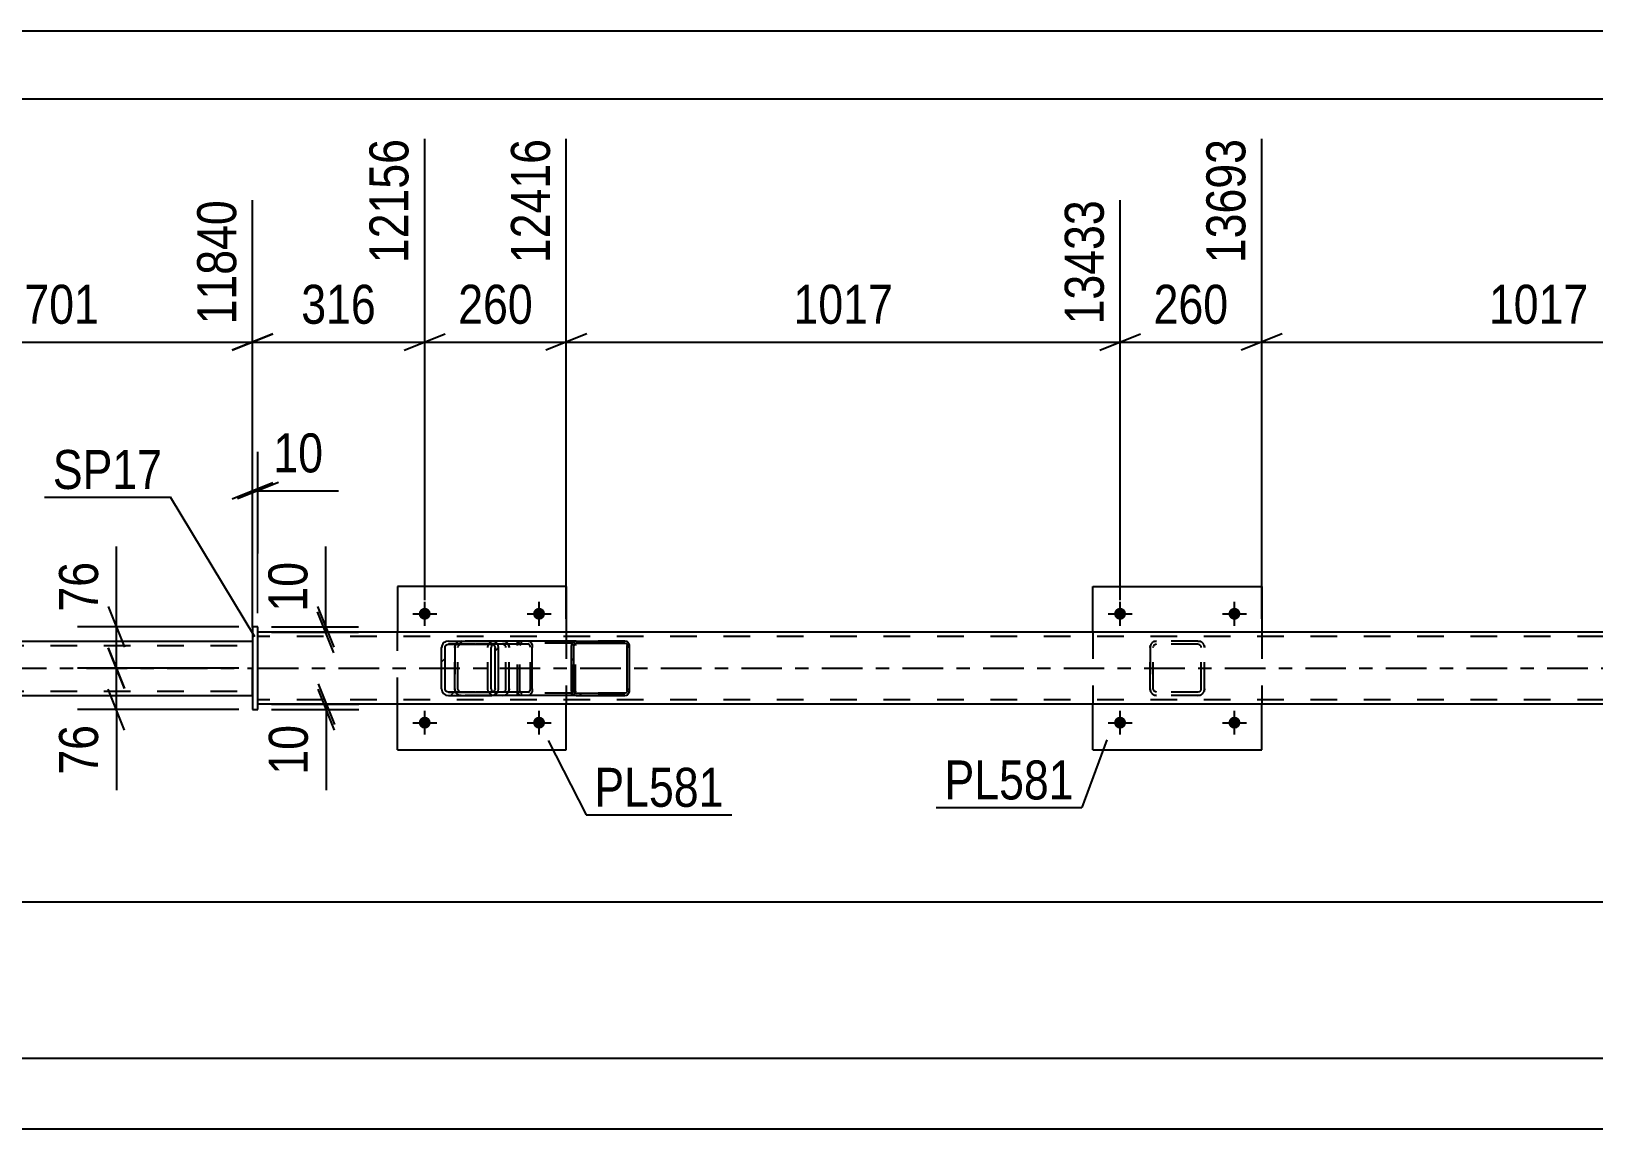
# Model space of a CAD drawing. Header units: millimetres. Extents: x 0 to 841, y 0 to 594.
# Drawn here: x 499.8 to 614.6, y 513.4 to 594 of the extents above; entities that cross this region are included whole.
import ezdxf

# ---------------------------------------------------------------- set-up
doc = ezdxf.new("R2010")
doc.units = ezdxf.units.MM
doc.linetypes.add('DXK_LINE_DOT2', pattern=[3.9198, 1.9599, -1.9599])
doc.linetypes.add('DXK_LINE_DOT3', pattern=[5.9187, 2.979, -0.9799, 0.9799, -0.9799])
doc.styles.add('Arial Narrow', font='ARIALN.TTF', dxfattribs={"height": 0.2})

# ---------------------------------------------------------------- blocks, each defined once
blk = doc.blocks.new('Unknown-318889761-1133')
at = {"color": 5, "linetype": 'Continuous'}
for p, q in [((841, 594), (0, 594)), ((836, 589), (5, 589))]:
    blk.add_line(p, q, dxfattribs=at)
blk = doc.blocks.new('Part-318889761-3284 - 3282')
at = {"color": 7, "linetype": 'DXK_LINE_DOT2'}
for p, q in [((101.36, 548.88), (516.03, 548.88)), ((516.03, 545.2), (516.03, 549.2)), ((101.36, 545.52), (516.03, 545.52))]:
    blk.add_line(p, q, dxfattribs=at)
at = {"color": 2, "linetype": 'Continuous'}
for p, q in [((458.24, 549.2), (516.03, 549.2)), ((458.24, 545.2), (516.03, 545.2))]:
    blk.add_line(p, q, dxfattribs=at)
at = {"color": 7, "linetype": 'DXK_LINE_DOT3'}
blk.add_line((101.36, 547.2), (516.03, 547.2), dxfattribs=at)
blk = doc.blocks.new('Part-318889761-3285 - 3282')
at = {"color": 2, "linetype": 'Continuous'}
for p, q in [((704.24, 549.84), (516.43, 549.84)), ((704.12, 544.56), (516.43, 544.56))]:
    blk.add_line(p, q, dxfattribs=at)
at = {"color": 7, "linetype": 'DXK_LINE_DOT2'}
for p, q in [((516.43, 544.56), (516.43, 549.84)), ((764.26, 549.52), (516.43, 549.52)), ((764.26, 544.88), (516.43, 544.88))]:
    blk.add_line(p, q, dxfattribs=at)
at = {"color": 7, "linetype": 'DXK_LINE_DOT3'}
blk.add_line((516.43, 547.2), (764.26, 547.2), dxfattribs=at)
blk = doc.blocks.new('Part-318889761-3305 - 3282')
at = {"color": 2, "linetype": 'Continuous'}
for p, q in [((516.43, 550.24), (516.03, 550.24)), ((516.03, 550.24), (516.03, 544.16)), ((516.43, 544.16), (516.43, 550.24)), ((516.03, 544.16), (516.43, 544.16))]:
    blk.add_line(p, q, dxfattribs=at)
blk = doc.blocks.new('Part-318889761-3370 - 3282')
at = {"color": 2, "linetype": 'Continuous'}
for p, q in [((539.08, 553.2), (526.68, 553.2)), ((526.68, 553.2), (526.68, 549.84)), ((539.08, 553.2), (539.08, 549.84)), ((526.68, 541.2), (526.68, 544.56)), ((539.08, 541.2), (539.08, 544.56)), ((526.68, 541.2), (539.08, 541.2))]:
    blk.add_line(p, q, dxfattribs=at)
at = {"color": 7, "linetype": 'DXK_LINE_DOT2'}
for p, q in [((526.68, 544.56), (526.68, 549.84)), ((539.08, 549.84), (539.08, 544.56))]:
    blk.add_line(p, q, dxfattribs=at)
blk = doc.blocks.new('Part-318889761-3318 - 3282')
at = {"linetype": 'Continuous'}
h = blk.add_hatch(dxfattribs=at)
h.set_pattern_fill('', scale=0.7, style=0, pattern_type=0)
h.set_pattern_definition([(45, (543.7183, 548.8782), (-1.57154, 1.57154), [])])
h.paths.add_polyline_path([(543.72, 545.52), (543.72, 548.88), (543.69, 549), (543.62, 549.1), (543.51, 549.17), (543.38, 549.2), (539.8, 549.2), (539.67, 549.17), (539.56, 549.1), (539.49, 549), (539.46, 548.88), (539.46, 545.52), (539.49, 545.4), (539.56, 545.29), (539.67, 545.22), (539.8, 545.2), (543.38, 545.2), (543.51, 545.22), (543.62, 545.29), (543.69, 545.4)])
h.paths.add_polyline_path([(543.5, 545.41), (543.44, 545.37), (543.38, 545.36), (539.8, 545.36), (539.74, 545.37), (539.68, 545.41), (539.64, 545.46), (539.63, 545.52), (539.63, 548.88), (539.64, 548.94), (539.68, 548.99), (539.74, 549.03), (539.8, 549.04), (543.38, 549.04), (543.44, 549.03), (543.5, 548.99), (543.54, 548.94), (543.55, 548.88), (543.55, 545.52), (543.54, 545.46)])
at = {"color": 7, "linetype": 'DXK_LINE_DOT2'}
for p, q in [((535.5, 548.88), (535.52, 549)), ((535.5, 545.52), (535.5, 548.88)), ((535.68, 548.94), (535.67, 548.88)), ((535.67, 545.52), (535.67, 548.88)), ((535.72, 548.99), (535.68, 548.94)), ((535.71, 549.17), (535.84, 549.2)), ((535.77, 549.03), (535.72, 548.99)), ((535.84, 549.04), (535.77, 549.03)), ((536.31, 549.2), (535.84, 549.2)), ((543.38, 549.04), (535.84, 549.04)), ((539.41, 549.2), (539.54, 549.17)), ((539.41, 549.04), (539.48, 549.03)), ((539.48, 549.03), (539.5, 549.01)), ((539.5, 549.01), (539.53, 548.99)), ((539.57, 548.94), (539.53, 548.99)), ((539.58, 548.88), (539.57, 548.94)), ((539.58, 545.52), (539.58, 548.88)), ((539.73, 549), (539.75, 548.88)), ((539.75, 545.52), (539.75, 548.88)), ((543.38, 549.2), (539.8, 549.2)), ((535.5, 545.49), (535.5, 545.52)), ((535.52, 545.4), (535.5, 545.49)), ((535.67, 545.52), (535.68, 545.46)), ((535.68, 545.46), (535.72, 545.41)), ((535.84, 545.2), (535.71, 545.22)), ((535.72, 545.41), (535.77, 545.37)), ((535.77, 545.37), (535.84, 545.36)), ((543.38, 545.36), (535.84, 545.36)), ((536.31, 545.2), (535.84, 545.2)), ((539.41, 545.36), (539.48, 545.37)), ((539.54, 545.22), (539.41, 545.2)), ((539.48, 545.37), (539.5, 545.38)), ((539.5, 545.38), (539.53, 545.41)), ((539.53, 545.41), (539.57, 545.46)), ((539.57, 545.46), (539.58, 545.52)), ((539.75, 545.52), (539.73, 545.4)), ((543.38, 545.2), (539.8, 545.2))]:
    blk.add_line(p, q, dxfattribs=at)
at = {"color": 2, "linetype": 'Continuous'}
for p, q in [((539.8, 549.2), (536.31, 549.2)), ((539.49, 549), (539.46, 548.88)), ((539.46, 545.52), (539.46, 548.88)), ((539.63, 548.88), (539.64, 548.94)), ((539.63, 545.52), (539.63, 548.88)), ((539.64, 548.94), (539.68, 548.99)), ((539.8, 549.2), (539.67, 549.17)), ((539.68, 548.99), (539.74, 549.03)), ((539.74, 549.03), (539.8, 549.04)), ((539.8, 549.2), (543.38, 549.2)), ((539.8, 549.04), (543.38, 549.04)), ((543.51, 549.17), (543.38, 549.2)), ((543.38, 549.04), (543.44, 549.03)), ((543.44, 549.03), (543.5, 548.99)), ((543.5, 548.99), (543.54, 548.94)), ((543.54, 548.94), (543.55, 548.88)), ((543.55, 545.52), (543.55, 548.88)), ((543.72, 548.88), (543.69, 549)), ((543.72, 545.52), (543.72, 548.88)), ((539.8, 545.2), (536.31, 545.2)), ((539.46, 545.52), (539.49, 545.4)), ((539.64, 545.46), (539.63, 545.52)), ((539.68, 545.41), (539.64, 545.46)), ((539.67, 545.22), (539.8, 545.2)), ((539.74, 545.37), (539.68, 545.41)), ((539.8, 545.36), (539.74, 545.37)), ((539.8, 545.36), (543.38, 545.36)), ((539.8, 545.2), (543.38, 545.2)), ((543.44, 545.37), (543.38, 545.36)), ((543.38, 545.2), (543.51, 545.22)), ((543.5, 545.41), (543.44, 545.37)), ((543.54, 545.46), (543.5, 545.41)), ((543.55, 545.52), (543.54, 545.46)), ((543.69, 545.4), (543.72, 545.52))]:
    blk.add_line(p, q, dxfattribs=at)
at = {"color": 7, "linetype": 'DXK_LINE_DOT2'}
for centre, start, end in [((535.82, 548.86), 110.7584, 155.6801), ((539.43, 548.86), 24.3199, 69.2416), ((535.82, 545.53), 204.3199, 249.2416), ((539.43, 545.53), 290.7584, 335.6801)]:
    blk.add_arc(centre, 0.331, start, end, dxfattribs=at)
at = {"color": 2, "linetype": 'Continuous'}
for centre, start, end in [((539.79, 548.86), 110.7584, 155.6801), ((543.39, 548.86), 24.3199, 69.2416), ((539.79, 545.53), 204.3199, 249.2416), ((543.39, 545.53), 290.7584, 335.6801)]:
    blk.add_arc(centre, 0.331, start, end, dxfattribs=at)
blk = doc.blocks.new('Part-318889761-3365 - 3282')
at = {"color": 7, "linetype": 'DXK_LINE_DOT2'}
for p, q in [((582, 548.9), (581.96, 548.72)), ((581.96, 548.72), (582, 548.9)), ((581.96, 545.68), (581.96, 548.72)), ((581.96, 548.72), (581.96, 548.72)), ((581.96, 548.72), (581.96, 545.68)), ((582.2, 548.72), (582.22, 548.81)), ((582.2, 548.72), (582.22, 548.81)), ((582.2, 545.68), (582.2, 548.72)), ((582.2, 548.72), (582.2, 548.72)), ((582.2, 545.68), (582.2, 548.72)), ((582.27, 548.89), (582.22, 548.81)), ((582.44, 549.2), (582.26, 549.16)), ((582.26, 549.16), (582.44, 549.2)), ((582.35, 548.94), (582.27, 548.89)), ((582.44, 548.96), (582.35, 548.94)), ((585.48, 549.2), (582.44, 549.2)), ((585.48, 548.96), (582.44, 548.96)), ((585.67, 549.16), (585.48, 549.2)), ((585.48, 549.2), (585.67, 549.16)), ((585.58, 548.94), (585.48, 548.96)), ((585.65, 548.89), (585.58, 548.94)), ((585.71, 548.81), (585.65, 548.89)), ((585.72, 548.72), (585.71, 548.81)), ((585.72, 548.72), (585.71, 548.81)), ((585.72, 545.68), (585.72, 548.72)), ((585.72, 548.72), (585.72, 548.72)), ((585.72, 545.68), (585.72, 548.72)), ((585.96, 548.72), (585.93, 548.9)), ((585.93, 548.9), (585.96, 548.72)), ((585.96, 545.68), (585.96, 548.72)), ((585.96, 548.72), (585.96, 548.72)), ((585.96, 545.68), (585.96, 548.72)), ((581.96, 545.68), (581.96, 545.68)), ((581.96, 545.68), (582, 545.49)), ((582, 545.49), (581.96, 545.68)), ((582.2, 545.68), (582.2, 545.68)), ((582.22, 545.59), (582.2, 545.68)), ((582.22, 545.59), (582.2, 545.68)), ((582.27, 545.51), (582.22, 545.59)), ((582.26, 545.23), (582.44, 545.2)), ((582.44, 545.2), (582.26, 545.23)), ((582.35, 545.46), (582.27, 545.51)), ((582.44, 545.44), (582.35, 545.46)), ((585.48, 545.44), (582.44, 545.44)), ((585.48, 545.2), (582.44, 545.2)), ((585.58, 545.46), (585.48, 545.44)), ((585.48, 545.2), (585.67, 545.23)), ((585.67, 545.23), (585.48, 545.2)), ((585.65, 545.51), (585.58, 545.46)), ((585.65, 545.51), (585.71, 545.59)), ((585.71, 545.59), (585.72, 545.68)), ((585.71, 545.59), (585.72, 545.68)), ((585.72, 545.68), (585.72, 545.68)), ((585.93, 545.49), (585.96, 545.68)), ((585.96, 545.68), (585.93, 545.49)), ((585.96, 545.68), (585.96, 545.68))]:
    blk.add_line(p, q, dxfattribs=at)
at = {"color": 7, "linetype": 'DXK_LINE_DOT3'}
blk.add_line((583.96, 547.2), (583.96, 547.2), dxfattribs=at)
at = {"color": 7, "linetype": 'DXK_LINE_DOT2'}
for centre, start, end in [((582.44, 548.72), 112.5, 157.5), ((582.44, 548.72), 112.5, 157.5), ((585.48, 548.72), 22.5, 67.5), ((585.48, 548.72), 22.5, 67.5), ((582.44, 545.68), 202.5, 247.5), ((582.44, 545.68), 202.5, 247.5), ((585.48, 545.68), 292.5, 337.5), ((585.48, 545.68), 292.5, 337.5)]:
    blk.add_arc(centre, 0.48, start, end, dxfattribs=at)
blk = doc.blocks.new('Part-318889761-3371 - 3282')
at = {"color": 7, "linetype": 'DXK_LINE_DOT2'}
for p, q in [((530.92, 548.9), (530.88, 548.72)), ((530.88, 548.72), (530.92, 548.9)), ((530.88, 545.68), (530.88, 548.72)), ((530.88, 548.72), (530.88, 548.72)), ((530.88, 548.72), (530.88, 545.68)), ((531.12, 548.72), (531.14, 548.81)), ((531.12, 548.72), (531.14, 548.81)), ((531.12, 545.68), (531.12, 548.72)), ((531.12, 548.72), (531.12, 548.72)), ((531.12, 545.68), (531.12, 548.72)), ((531.19, 548.89), (531.14, 548.81)), ((531.36, 549.2), (531.18, 549.16)), ((531.18, 549.16), (531.36, 549.2)), ((531.27, 548.94), (531.19, 548.89)), ((531.36, 548.96), (531.27, 548.94)), ((534.4, 549.2), (531.36, 549.2)), ((534.4, 548.96), (531.36, 548.96)), ((534.59, 549.16), (534.4, 549.2)), ((534.4, 549.2), (534.59, 549.16)), ((534.5, 548.94), (534.4, 548.96)), ((534.57, 548.89), (534.5, 548.94)), ((534.63, 548.81), (534.57, 548.89)), ((534.64, 548.72), (534.63, 548.81)), ((534.64, 548.72), (534.63, 548.81)), ((534.64, 545.68), (534.64, 548.72)), ((534.64, 548.72), (534.64, 548.72)), ((534.64, 545.68), (534.64, 548.72)), ((534.88, 548.72), (534.85, 548.9)), ((534.85, 548.9), (534.88, 548.72)), ((534.88, 545.68), (534.88, 548.72)), ((534.88, 548.72), (534.88, 548.72)), ((534.88, 545.68), (534.88, 548.72)), ((530.88, 545.68), (530.88, 545.68)), ((530.88, 545.68), (530.92, 545.49)), ((530.92, 545.49), (530.88, 545.68)), ((531.12, 545.68), (531.12, 545.68)), ((531.14, 545.59), (531.12, 545.68)), ((531.14, 545.59), (531.12, 545.68)), ((531.19, 545.51), (531.14, 545.59)), ((531.18, 545.23), (531.36, 545.2)), ((531.36, 545.2), (531.18, 545.23)), ((531.27, 545.46), (531.19, 545.51)), ((531.36, 545.44), (531.27, 545.46)), ((534.4, 545.44), (531.36, 545.44)), ((534.4, 545.2), (531.36, 545.2)), ((534.5, 545.46), (534.4, 545.44)), ((534.4, 545.2), (534.59, 545.23)), ((534.59, 545.23), (534.4, 545.2)), ((534.57, 545.51), (534.5, 545.46)), ((534.57, 545.51), (534.63, 545.59)), ((534.63, 545.59), (534.64, 545.68)), ((534.63, 545.59), (534.64, 545.68)), ((534.64, 545.68), (534.64, 545.68)), ((534.85, 545.49), (534.88, 545.68)), ((534.88, 545.68), (534.85, 545.49)), ((534.88, 545.68), (534.88, 545.68))]:
    blk.add_line(p, q, dxfattribs=at)
at = {"color": 7, "linetype": 'DXK_LINE_DOT3'}
blk.add_line((532.88, 547.2), (532.88, 547.2), dxfattribs=at)
at = {"color": 7, "linetype": 'DXK_LINE_DOT2'}
for centre, start, end in [((531.36, 548.72), 112.5, 157.5), ((531.36, 548.72), 112.5, 157.5), ((534.4, 548.72), 22.5, 67.5), ((534.4, 548.72), 22.5, 67.5), ((531.36, 545.68), 202.5, 247.5), ((531.36, 545.68), 202.5, 247.5), ((534.4, 545.68), 292.5, 337.5), ((534.4, 545.68), 292.5, 337.5)]:
    blk.add_arc(centre, 0.48, start, end, dxfattribs=at)
blk = doc.blocks.new('Part-318889761-3497 - 3282')
at = {"linetype": 'Continuous'}
h = blk.add_hatch(dxfattribs=at)
h.set_pattern_fill('', scale=0.7, style=0, pattern_type=0)
h.set_pattern_definition([(45, (534.107, 548.7182), (-1.5715, 1.5715), [])])
h.paths.add_polyline_path([(534.11, 545.68), (534.11, 548.72), (534.07, 548.9), (533.96, 549.06), (533.8, 549.16), (533.6, 549.2), (530.42, 549.2), (530.23, 549.16), (530.06, 549.06), (529.96, 548.9), (529.92, 548.72), (529.92, 545.68), (529.96, 545.49), (530.06, 545.34), (530.23, 545.23), (530.42, 545.2), (533.6, 545.2), (533.8, 545.23), (533.96, 545.34), (534.07, 545.49)])
h.paths.add_polyline_path([(533.78, 545.51), (533.7, 545.46), (533.6, 545.44), (530.42, 545.44), (530.32, 545.46), (530.24, 545.51), (530.19, 545.59), (530.17, 545.68), (530.17, 548.72), (530.19, 548.81), (530.24, 548.89), (530.32, 548.94), (530.42, 548.96), (533.6, 548.96), (533.7, 548.94), (533.78, 548.89), (533.84, 548.81), (533.86, 548.72), (533.86, 545.68), (533.84, 545.59)])
at = {"color": 2, "linetype": 'Continuous'}
for p, q in [((529.96, 548.9), (529.92, 548.72)), ((529.92, 545.68), (529.92, 548.72)), ((530.17, 548.72), (530.19, 548.81)), ((530.17, 545.68), (530.17, 548.72)), ((530.19, 548.81), (530.24, 548.89)), ((530.42, 549.2), (530.23, 549.16)), ((530.24, 548.89), (530.32, 548.94)), ((530.32, 548.94), (530.42, 548.96)), ((530.42, 549.2), (533.6, 549.2)), ((530.42, 548.96), (533.6, 548.96)), ((533.58, 548.81), (533.56, 548.72)), ((533.56, 545.68), (533.56, 548.72)), ((533.64, 548.89), (533.58, 548.81)), ((536.31, 549.2), (533.6, 549.2)), ((533.8, 549.16), (533.6, 549.2)), ((533.6, 548.96), (533.7, 548.94)), ((533.71, 548.93), (533.64, 548.89)), ((533.7, 548.94), (533.78, 548.89)), ((533.78, 548.89), (533.84, 548.81)), ((533.84, 548.81), (533.86, 548.72)), ((533.86, 545.68), (533.86, 548.72)), ((534.11, 548.72), (534.07, 548.9)), ((534.11, 545.68), (534.11, 548.72)), ((536.31, 549.2), (536.41, 549.16)), ((536.41, 549.16), (536.5, 549.06)), ((536.5, 549.06), (536.56, 548.9)), ((536.56, 548.9), (536.58, 548.72)), ((536.58, 545.68), (536.58, 548.72)), ((529.92, 545.68), (529.96, 545.49)), ((530.19, 545.59), (530.17, 545.68)), ((530.24, 545.51), (530.19, 545.59)), ((530.23, 545.23), (530.42, 545.2)), ((530.32, 545.46), (530.24, 545.51)), ((530.42, 545.44), (530.32, 545.46)), ((530.42, 545.44), (533.6, 545.44)), ((530.42, 545.2), (533.6, 545.2)), ((533.56, 545.68), (533.58, 545.59)), ((533.58, 545.59), (533.64, 545.51)), ((533.7, 545.46), (533.6, 545.44)), ((533.6, 545.2), (533.8, 545.23)), ((536.31, 545.2), (533.6, 545.2)), ((533.71, 545.46), (533.64, 545.51)), ((533.78, 545.51), (533.7, 545.46)), ((533.84, 545.59), (533.78, 545.51)), ((533.86, 545.68), (533.84, 545.59)), ((534.07, 545.49), (534.11, 545.68)), ((536.41, 545.23), (536.31, 545.2)), ((536.5, 545.34), (536.41, 545.23)), ((536.56, 545.49), (536.5, 545.34)), ((536.58, 545.68), (536.56, 545.49))]:
    blk.add_line(p, q, dxfattribs=at)
at = {"color": 7, "linetype": 'DXK_LINE_DOT2'}
for p, q in [((533.6, 549.2), (530.42, 549.2)), ((536.31, 548.96), (530.42, 548.96)), ((533.31, 548.72), (533.35, 548.9)), ((533.31, 545.68), (533.31, 548.72)), ((533.62, 549.16), (533.82, 549.2)), ((533.72, 548.94), (533.71, 548.93)), ((533.82, 548.96), (533.72, 548.94)), ((535.5, 548.96), (535.5, 549.2)), ((536.36, 548.94), (536.31, 548.96)), ((536.4, 548.89), (536.36, 548.94)), ((536.43, 548.81), (536.4, 548.89)), ((536.44, 548.72), (536.43, 548.81)), ((536.44, 545.68), (536.44, 548.72)), ((536.31, 545.44), (530.42, 545.44)), ((533.6, 545.2), (530.42, 545.2)), ((533.35, 545.49), (533.31, 545.68)), ((533.82, 545.2), (533.62, 545.23)), ((533.72, 545.46), (533.71, 545.46)), ((533.72, 545.46), (533.82, 545.44)), ((535.5, 545.2), (535.5, 545.44)), ((536.31, 545.44), (536.36, 545.46)), ((536.36, 545.46), (536.4, 545.51)), ((536.4, 545.51), (536.43, 545.59)), ((536.43, 545.59), (536.44, 545.68))]:
    blk.add_line(p, q, dxfattribs=at)
at = {"color": 2, "linetype": 'Continuous'}
for centre, start, end in [((530.41, 548.7), 111.1941, 156.1506), ((533.62, 548.7), 23.8494, 68.8059), ((530.41, 545.69), 203.8494, 248.8059), ((533.62, 545.69), 291.1941, 336.1506)]:
    blk.add_arc(centre, 0.492, start, end, dxfattribs=at)
at = {"color": 7, "linetype": 'DXK_LINE_DOT2'}
for centre, start, end in [((533.8, 548.7), 111.1941, 156.1506), ((533.8, 545.69), 203.8494, 248.8059)]:
    blk.add_arc(centre, 0.492, start, end, dxfattribs=at)
blk = doc.blocks.new('Part-318889761-3465 - 3282')
at = {"color": 2, "linetype": 'Continuous'}
for p, q in [((577.76, 549.84), (577.76, 553.2)), ((577.76, 553.2), (590.16, 553.2)), ((590.16, 553.2), (590.16, 549.84)), ((577.76, 541.2), (577.76, 544.56)), ((590.16, 541.2), (590.16, 544.56)), ((577.76, 541.2), (590.16, 541.2))]:
    blk.add_line(p, q, dxfattribs=at)
at = {"color": 7, "linetype": 'DXK_LINE_DOT2'}
for p, q in [((577.76, 549.84), (577.76, 544.56)), ((590.16, 549.84), (590.16, 544.56))]:
    blk.add_line(p, q, dxfattribs=at)
blk = doc.blocks.new('Bolt-318889761-3538 - 3282')
at = {"linetype": 'Continuous'}
for points in [[(579.32, 543.2, -1), (580.2, 543.2, -1)], [(587.72, 543.2, -1), (588.6, 543.2, -1)]]:
    blk.add_hatch(color=1, dxfattribs=at).paths.add_polyline_path(points)
at = {"color": 1, "linetype": 'Continuous'}
for p, q in [((579.76, 542.32), (579.76, 544.08)), ((588.16, 542.32), (588.16, 544.08)), ((578.88, 543.2), (580.64, 543.2)), ((587.28, 543.2), (589.04, 543.2))]:
    blk.add_line(p, q, dxfattribs=at)
blk = doc.blocks.new('Bolt-318889761-3539 - 3282')
at = {"linetype": 'Continuous'}
for points in [[(579.32, 551.2, -1), (580.2, 551.2, -1)], [(587.72, 551.2, -1), (588.6, 551.2, -1)]]:
    blk.add_hatch(color=1, dxfattribs=at).paths.add_polyline_path(points)
at = {"color": 1, "linetype": 'Continuous'}
for p, q in [((578.88, 551.2), (580.64, 551.2)), ((579.76, 550.32), (579.76, 552.08)), ((587.28, 551.2), (589.04, 551.2)), ((588.16, 550.32), (588.16, 552.08))]:
    blk.add_line(p, q, dxfattribs=at)
blk = doc.blocks.new('Bolt-318889761-3540 - 3282')
at = {"linetype": 'Continuous'}
for points in [[(528.24, 543.2, -1), (529.12, 543.2, -1)], [(536.64, 543.2, -1), (537.52, 543.2, -1)]]:
    blk.add_hatch(color=1, dxfattribs=at).paths.add_polyline_path(points)
at = {"color": 1, "linetype": 'Continuous'}
for p, q in [((528.68, 542.32), (528.68, 544.08)), ((537.08, 542.32), (537.08, 544.08)), ((527.8, 543.2), (529.56, 543.2)), ((536.2, 543.2), (537.96, 543.2))]:
    blk.add_line(p, q, dxfattribs=at)
blk = doc.blocks.new('Bolt-318889761-3541 - 3282')
at = {"linetype": 'Continuous'}
for points in [[(528.24, 551.2, -1), (529.12, 551.2, -1)], [(536.64, 551.2, -1), (537.52, 551.2, -1)]]:
    blk.add_hatch(color=1, dxfattribs=at).paths.add_polyline_path(points)
at = {"color": 1, "linetype": 'Continuous'}
for p, q in [((527.8, 551.2), (529.56, 551.2)), ((528.68, 550.32), (528.68, 552.08)), ((536.2, 551.2), (537.96, 551.2)), ((537.08, 550.32), (537.08, 552.08))]:
    blk.add_line(p, q, dxfattribs=at)
blk = doc.blocks.new('StraightDimension-318889761-3810 - 3282')
at = {"color": 7, "linetype": 'Continuous'}
blk.add_line((64.24, 530.03), (707.81, 530.03), dxfattribs=at)
blk = doc.blocks.new('StraightDimension-318889761-3583 - 3282')
at = {"color": 7, "linetype": 'Continuous'}
for p, q in [((506.03, 550.24), (506.03, 556.14)), ((506.03, 550.24), (506.03, 556.14)), ((505.43, 551.74), (506.63, 548.74)), ((515.03, 550.24), (503.18, 550.24)), ((506.03, 547.2), (506.03, 550.24)), ((506.63, 545.7), (505.43, 548.7)), ((515.03, 547.2), (503.18, 547.2))]:
    blk.add_line(p, q, dxfattribs=at)
at = {"color": 0}
blk.add_wipeout([(505.28, 555.62), (501.08, 555.62), (501.08, 550.76), (505.28, 550.76)], dxfattribs=at)
at = {"color": 3, "style": 'Arial Narrow'}
blk.add_text('76', height=2.863, rotation=90.0002, dxfattribs=at).set_placement((504.68, 551.36))
blk = doc.blocks.new('StraightDimension-318889761-3596 - 3282')
at = {"color": 7, "linetype": 'Continuous'}
for p, q in [((505.43, 548.7), (506.63, 545.7)), ((515.03, 547.2), (503.18, 547.2)), ((506.03, 544.16), (506.03, 547.2)), ((506.63, 542.66), (505.43, 545.66)), ((515.03, 544.16), (503.18, 544.16)), ((506.03, 544.16), (506.03, 538.25)), ((506.03, 544.16), (506.03, 538.25))]:
    blk.add_line(p, q, dxfattribs=at)
at = {"color": 0}
blk.add_wipeout([(505.28, 543.63), (501.08, 543.63), (501.08, 538.78), (505.28, 538.78)], dxfattribs=at)
at = {"color": 3, "style": 'Arial Narrow'}
blk.add_text('76', height=2.863, rotation=90.0002, dxfattribs=at).set_placement((504.68, 539.38))
blk = doc.blocks.new('StraightDimension-318889761-3610 - 3282')
at = {"color": 7, "linetype": 'Continuous'}
for p, q in [((516.03, 551.24), (516.03, 563.09)), ((516.43, 551.24), (516.43, 563.09)), ((514.53, 559.64), (517.53, 560.84)), ((517.93, 560.84), (514.93, 559.64)), ((516.03, 560.24), (516.43, 560.24)), ((516.43, 560.24), (522.34, 560.24)), ((516.43, 560.24), (522.34, 560.24))]:
    blk.add_line(p, q, dxfattribs=at)
at = {"color": 0}
blk.add_wipeout([(521.81, 560.99), (521.81, 565.19), (516.96, 565.19), (516.96, 560.99)], dxfattribs=at)
at = {"color": 3, "style": 'Arial Narrow'}
blk.add_text('10', height=2.863, dxfattribs=at).set_placement((517.56, 561.59))
blk = doc.blocks.new('StraightDimension-318889761-44487 - 3282')
at = {"color": 7, "linetype": 'Continuous'}
for p, q in [((521.41, 550.24), (521.41, 556.14)), ((521.41, 550.24), (521.41, 556.14)), ((520.81, 551.74), (522.01, 548.74)), ((522.01, 548.34), (520.81, 551.34)), ((517.43, 550.24), (523.81, 550.24)), ((517.43, 549.84), (523.81, 549.84)), ((521.41, 549.84), (521.41, 550.24))]:
    blk.add_line(p, q, dxfattribs=at)
at = {"color": 0}
blk.add_wipeout([(520.66, 555.62), (516.46, 555.62), (516.46, 550.76), (520.66, 550.76)], dxfattribs=at)
at = {"color": 3, "style": 'Arial Narrow'}
blk.add_text('10', height=2.863, rotation=90.0002, dxfattribs=at).set_placement((520.06, 551.36))
blk = doc.blocks.new('StraightDimension-318889761-3712 - 3282')
at = {"color": 7, "linetype": 'Continuous'}
blk.add_line((63.6, 513.37), (764.9, 513.37), dxfattribs=at)
blk = doc.blocks.new('StraightDimension-318889761-4147 - 3282')
at = {"color": 7, "linetype": 'Continuous'}
for p, q in [((590.16, 550.84), (590.16, 586.1)), ((579.76, 552.2), (579.76, 581.6)), ((578.26, 570.56), (581.26, 571.76)), ((591.66, 571.76), (588.66, 570.56)), ((579.76, 571.16), (590.16, 571.16))]:
    blk.add_line(p, q, dxfattribs=at)
at = {"color": 0}
blk.add_wipeout([(588.31, 571.91), (588.31, 576.11), (581.62, 576.11), (581.62, 571.91)], dxfattribs=at)
at = {"color": 3, "style": 'Arial Narrow'}
blk.add_text('260', height=2.863, dxfattribs=at).set_placement((582.22, 572.51))
at = {"color": 0, "linetype": 'Continuous'}
blk.add_wipeout([(589.56, 586.7), (585.36, 586.7), (585.36, 576.36), (589.56, 576.36)], dxfattribs=at)
at = {"color": 3, "linetype": 'Continuous', "style": 'Arial Narrow'}
blk.add_text('13693', height=2.863, rotation=90.0002, dxfattribs=at).set_placement((588.96, 576.96))
blk = doc.blocks.new('StraightDimension-318889761-4085 - 3282')
at = {"color": 7, "linetype": 'Continuous'}
for p, q in [((488, 550.2), (488, 586.1)), ((516.03, 550.2), (516.03, 581.6)), ((489.5, 571.76), (486.5, 570.56)), ((514.53, 570.56), (517.53, 571.76)), ((488, 571.16), (516.03, 571.16))]:
    blk.add_line(p, q, dxfattribs=at)
at = {"color": 0}
blk.add_wipeout([(505.36, 571.91), (505.36, 576.11), (498.67, 576.11), (498.67, 571.91)], dxfattribs=at)
at = {"color": 3, "style": 'Arial Narrow'}
blk.add_text('701', height=2.863, dxfattribs=at).set_placement((499.27, 572.51))
at = {"color": 0, "linetype": 'Continuous'}
blk.add_wipeout([(515.43, 582.2), (511.23, 582.2), (511.23, 571.86), (515.43, 571.86)], dxfattribs=at)
at = {"color": 3, "linetype": 'Continuous', "style": 'Arial Narrow'}
blk.add_text('11840', height=2.863, rotation=90.0002, dxfattribs=at).set_placement((514.83, 572.46))
blk = doc.blocks.new('StraightDimension-318889761-4100 - 3282')
at = {"color": 7, "linetype": 'Continuous'}
for p, q in [((528.68, 552.2), (528.68, 586.1)), ((516.03, 550.2), (516.03, 581.6)), ((517.53, 571.76), (514.53, 570.56)), ((527.18, 570.56), (530.18, 571.76)), ((516.03, 571.16), (528.68, 571.16))]:
    blk.add_line(p, q, dxfattribs=at)
at = {"color": 0}
blk.add_wipeout([(525.7, 571.91), (525.7, 576.11), (519.01, 576.11), (519.01, 571.91)], dxfattribs=at)
at = {"color": 3, "style": 'Arial Narrow'}
blk.add_text('316', height=2.863, dxfattribs=at).set_placement((519.61, 572.51))
at = {"color": 0, "linetype": 'Continuous'}
blk.add_wipeout([(528.08, 586.7), (523.88, 586.7), (523.88, 576.36), (528.08, 576.36)], dxfattribs=at)
at = {"color": 3, "linetype": 'Continuous', "style": 'Arial Narrow'}
blk.add_text('12156', height=2.863, rotation=90.0002, dxfattribs=at).set_placement((527.48, 576.96))
blk = doc.blocks.new('StraightDimension-318889761-4111 - 3282')
at = {"color": 7, "linetype": 'Continuous'}
for p, q in [((528.68, 552.2), (528.68, 586.1)), ((539.08, 550.84), (539.08, 586.1)), ((527.18, 570.56), (530.18, 571.76)), ((540.58, 571.76), (537.58, 570.56)), ((528.68, 571.16), (539.08, 571.16))]:
    blk.add_line(p, q, dxfattribs=at)
at = {"color": 0}
blk.add_wipeout([(537.23, 571.91), (537.23, 576.11), (530.54, 576.11), (530.54, 571.91)], dxfattribs=at)
at = {"color": 3, "style": 'Arial Narrow'}
blk.add_text('260', height=2.863, dxfattribs=at).set_placement((531.14, 572.51))
at = {"color": 0, "linetype": 'Continuous'}
blk.add_wipeout([(538.48, 586.7), (534.28, 586.7), (534.28, 576.36), (538.48, 576.36)], dxfattribs=at)
at = {"color": 3, "linetype": 'Continuous', "style": 'Arial Narrow'}
blk.add_text('12416', height=2.863, rotation=90.0002, dxfattribs=at).set_placement((537.88, 576.96))
blk = doc.blocks.new('StraightDimension-318889761-4129 - 3282')
at = {"color": 7, "linetype": 'Continuous'}
for p, q in [((539.08, 550.84), (539.08, 586.1)), ((579.76, 552.2), (579.76, 581.6)), ((540.58, 571.76), (537.58, 570.56)), ((578.26, 570.56), (581.26, 571.76)), ((539.08, 571.16), (579.76, 571.16))]:
    blk.add_line(p, q, dxfattribs=at)
at = {"color": 0}
blk.add_wipeout([(563.68, 571.91), (563.68, 576.11), (555.17, 576.11), (555.17, 571.91)], dxfattribs=at)
at = {"color": 3, "style": 'Arial Narrow'}
blk.add_text('1017', height=2.863, dxfattribs=at).set_placement((555.77, 572.51))
at = {"color": 0, "linetype": 'Continuous'}
blk.add_wipeout([(579.16, 582.2), (574.96, 582.2), (574.96, 571.86), (579.16, 571.86)], dxfattribs=at)
at = {"color": 3, "linetype": 'Continuous', "style": 'Arial Narrow'}
blk.add_text('13433', height=2.863, rotation=90.0002, dxfattribs=at).set_placement((578.56, 572.46))
blk = doc.blocks.new('StraightDimension-318889761-4165 - 3282')
at = {"color": 7, "linetype": 'Continuous'}
for p, q in [((590.16, 550.84), (590.16, 586.1)), ((630.84, 552.2), (630.84, 581.6)), ((591.66, 571.76), (588.66, 570.56)), ((629.34, 570.56), (632.34, 571.76)), ((590.16, 571.16), (630.84, 571.16))]:
    blk.add_line(p, q, dxfattribs=at)
at = {"color": 0}
blk.add_wipeout([(614.76, 571.91), (614.76, 576.11), (606.25, 576.11), (606.25, 571.91)], dxfattribs=at)
at = {"color": 3, "style": 'Arial Narrow'}
blk.add_text('1017', height=2.863, dxfattribs=at).set_placement((606.85, 572.51))
at = {"color": 0, "linetype": 'Continuous'}
blk.add_wipeout([(630.24, 582.2), (626.04, 582.2), (626.04, 571.86), (630.24, 571.86)], dxfattribs=at)
at = {"color": 3, "linetype": 'Continuous', "style": 'Arial Narrow'}
blk.add_text('14710', height=2.863, rotation=90.0002, dxfattribs=at).set_placement((629.64, 572.46))
blk = doc.blocks.new('StraightDimension-318889761-34112 - 3282')
at = {"color": 7, "linetype": 'Continuous'}
blk.add_line((64.24, 518.55), (764.26, 518.55), dxfattribs=at)
blk = doc.blocks.new('StraightDimension-318889761-44476 - 3282')
at = {"color": 7, "linetype": 'Continuous'}
for p, q in [((520.84, 546.06), (522.04, 543.06)), ((522.04, 542.66), (520.84, 545.66)), ((517.43, 544.56), (523.84, 544.56)), ((517.43, 544.16), (523.84, 544.16)), ((521.44, 544.16), (521.44, 544.56)), ((521.44, 544.16), (521.44, 538.25)), ((521.44, 544.16), (521.44, 538.25))]:
    blk.add_line(p, q, dxfattribs=at)
at = {"color": 0}
blk.add_wipeout([(520.69, 543.63), (516.49, 543.63), (516.49, 538.78), (520.69, 538.78)], dxfattribs=at)
at = {"color": 3, "style": 'Arial Narrow'}
blk.add_text('10', height=2.863, rotation=90.0002, dxfattribs=at).set_placement((520.09, 539.38))
blk = doc.blocks.new('Mark-318889761-3366 - 3282')
at = {"color": 30, "linetype": 'Continuous'}
for p, q in [((537.75, 541.88), (540.54, 536.42)), ((540.54, 536.42), (551.24, 536.42))]:
    blk.add_line(p, q, dxfattribs=at)
at = {"color": 0}
blk.add_wipeout([(550.64, 537.02), (550.64, 540.02), (541.14, 540.02), (541.14, 537.02)], dxfattribs=at)
blk.add_wipeout([(550.64, 537.02), (550.64, 540.02), (541.14, 540.02), (541.14, 537.02)], dxfattribs=at)
at = {"color": 3, "style": 'Arial Narrow'}
blk.add_text('PL581', height=2.863, dxfattribs=at).set_placement((541.14, 537.02))
blk = doc.blocks.new('Mark-318889761-3461 - 3282')
at = {"color": 30, "linetype": 'Continuous'}
for p in [(578.79, 541.93), (566.26, 536.96)]:
    blk.add_line(p, (576.96, 536.96), dxfattribs=at)
at = {"color": 0}
blk.add_wipeout([(576.36, 537.56), (576.36, 540.56), (566.86, 540.56), (566.86, 537.56)], dxfattribs=at)
blk.add_wipeout([(576.36, 537.56), (576.36, 540.56), (566.86, 540.56), (566.86, 537.56)], dxfattribs=at)
at = {"color": 3, "style": 'Arial Narrow'}
blk.add_text('PL581', height=2.863, dxfattribs=at).set_placement((566.86, 537.56))
blk = doc.blocks.new('Mark-318889761-44497 - 3282')
at = {"color": 30, "linetype": 'Continuous'}
for p in [(500.76, 559.77), (516.19, 549.5)]:
    blk.add_line(p, (510, 559.77), dxfattribs=at)
at = {"color": 0}
blk.add_wipeout([(509.4, 560.37), (509.4, 563.37), (501.36, 563.37), (501.36, 560.37)], dxfattribs=at)
blk.add_wipeout([(509.4, 560.37), (509.4, 563.37), (501.36, 563.37), (501.36, 560.37)], dxfattribs=at)
at = {"color": 3, "style": 'Arial Narrow'}
blk.add_text('SP17', height=2.863, dxfattribs=at).set_placement((501.36, 560.37))

msp = doc.modelspace()

# ---------------------------------------------------------------- block references
for name in ['Unknown-318889761-1133', 'Part-318889761-3370 - 3282', 'Part-318889761-3465 - 3282', 'Bolt-318889761-3541 - 3282', 'Bolt-318889761-3539 - 3282', 'Part-318889761-3305 - 3282', 'Part-318889761-3285 - 3282', 'Part-318889761-3284 - 3282', 'Part-318889761-3497 - 3282', 'Part-318889761-3371 - 3282', 'Part-318889761-3318 - 3282', 'Part-318889761-3365 - 3282', 'Bolt-318889761-3540 - 3282', 'Bolt-318889761-3538 - 3282']:
    msp.add_blockref(name, (0, 0))

# ---------------------------------------------------------------- next in the draw order: block references
for name in ['StraightDimension-318889761-4147 - 3282', 'StraightDimension-318889761-3583 - 3282', 'StraightDimension-318889761-3810 - 3282']:
    msp.add_blockref(name, (0, 0))

# ---------------------------------------------------------------- next in the draw order: block references
for name in ['StraightDimension-318889761-4165 - 3282', 'StraightDimension-318889761-3610 - 3282', 'StraightDimension-318889761-3596 - 3282']:
    msp.add_blockref(name, (0, 0))

# ---------------------------------------------------------------- next in the draw order: block references
for name in ['StraightDimension-318889761-44487 - 3282', 'StraightDimension-318889761-3712 - 3282']:
    msp.add_blockref(name, (0, 0))

# ---------------------------------------------------------------- next in the draw order: block references
for name in ['StraightDimension-318889761-4085 - 3282', 'StraightDimension-318889761-34112 - 3282']:
    msp.add_blockref(name, (0, 0))

# ---------------------------------------------------------------- next in the draw order: block references
for name in ['StraightDimension-318889761-4100 - 3282', 'StraightDimension-318889761-44476 - 3282', 'Mark-318889761-3366 - 3282', 'Mark-318889761-3461 - 3282']:
    msp.add_blockref(name, (0, 0))

# ---------------------------------------------------------------- next in the draw order: block references
for name in ['StraightDimension-318889761-4111 - 3282', 'Mark-318889761-44497 - 3282']:
    msp.add_blockref(name, (0, 0))

# ---------------------------------------------------------------- next in the draw order: block references
msp.add_blockref('StraightDimension-318889761-4129 - 3282', (0, 0))

doc.saveas('drawing.dxf')
